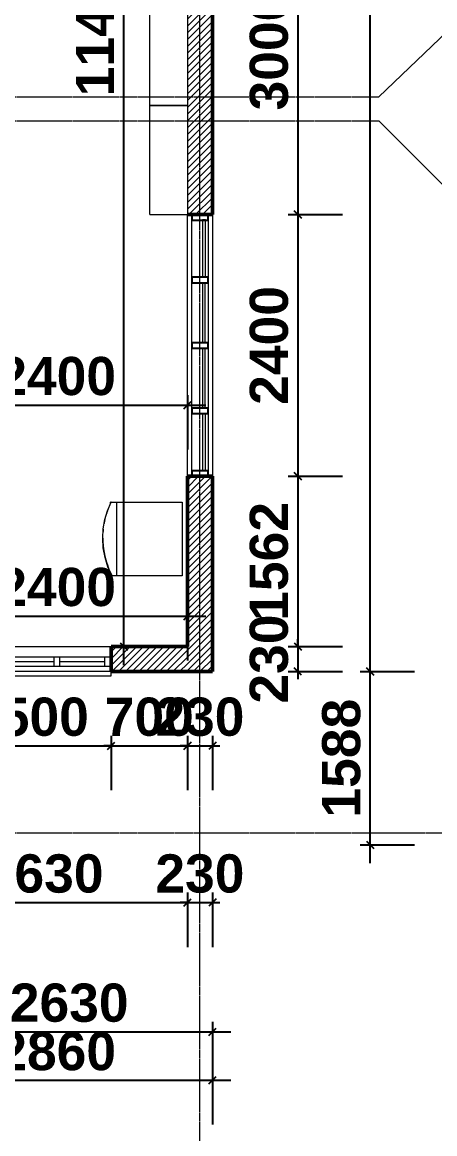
# Model space of a CAD drawing. Header units: inches. Extents: x 22 to 382261, y 22 to 371281.
# Drawn here: x 276235 to 280024, y 206981 to 217176 of the extents above; entities that cross this region are included whole.
import ezdxf

# ---------------------------------------------------------------- set-up
doc = ezdxf.new("R2010")
doc.units = ezdxf.units.IN
doc.header["$MEASUREMENT"] = 0
doc.linetypes.add('Grid Line 1_2_', pattern=[22.225, 12.7, -3.175, 3.175, -3.175])
for name, color, linetype, lineweight in [('A-ANNO-DIMS', 211, 'Continuous', 9), ('A-GLAZ', 151, 'Continuous', 9), ('A-GLAZ-CURT', 52, 'Continuous', 9), ('A-GLAZ-CWMG', 51, 'Continuous', 9), ('A-GLAZ-SILL', 1, 'Continuous', 9), ('A-WALL-PATT', 111, 'Continuous', 9), ('I-FURN', 30, 'Continuous', 9), ('I-WALL', 2, 'Continuous', 9), ('S-GRID', 1, 'Continuous', 9)]:
    doc.layers.add(name, color=color, linetype=linetype, lineweight=lineweight)
doc.styles.add('Arial_B', font='arialbd.ttf', dxfattribs={"height": 350.793651})
doc.dimstyles.new('2', dxfattribs={"dimscale": 304.8, "dimtxt": 346.888196, "dimasz": 0.221354, "dimexe": 1.338583, "dimexo": 0.0625, "dimgap": 0.278871, "dimtad": 1, "dimdec": 0, "dimzin": 0, "dimdsep": 46, "dimtxsty": 'Arial_B', "dimblk1": 'OBLIQUE', "dimblk2": 'OBLIQUE', "dimsah": 1, "dimcen": 0.09, "dimdle": 0.557743, "dimazin": 0, "dimtfac": 1, "dimtdec": 4, "dimtix": 1, "dimtmove": 0, "dimatfit": 3, "dimfxl": 0.557743, "dimfxlon": 1, "dimtvp": 1, "dimtolj": 1, "dimtzin": 0, "dimarcsym": 2})
pattern_1 = [(45, (255029.064, 214453.94), (-31.1127, 31.1127), [])]

# ---------------------------------------------------------------- blocks, each defined once
blk = doc.blocks.new('System Panel - Glazed-442036-02-FIRST FLOOR DIM - PART B')
at = {"layer": 'A-GLAZ-CURT', "lineweight": 18}
for p, q in [((263, 50), (-263, 50)), ((-263, 50), (-263, 25)), ((-263, 25), (263, 25)), ((263, 25), (263, 50))]:
    blk.add_line(p, q, dxfattribs=at)
blk = doc.blocks.new('System Panel - Glazed-442047-02-FIRST FLOOR DIM - PART B')
at = {"layer": 'A-GLAZ-CURT', "lineweight": 18}
for p, q in [((275, 49.5), (-275, 49.5)), ((-275, 49.5), (-275, 24.5)), ((-275, 24.5), (275, 24.5)), ((275, 24.5), (275, 49.5))]:
    blk.add_line(p, q, dxfattribs=at)
blk = doc.blocks.new('Rectangular Mullion - 50 x 150mm-440587-02-FIRST FLOOR DIM - PART B')
at = {"layer": 'A-GLAZ-CWMG'}
for p, q in [((22763, 6383), (22763, 6908)), ((22913, 6908), (22913, 6383))]:
    blk.add_line(p, q, dxfattribs=at)
blk = doc.blocks.new('Rectangular Mullion - 50 x 150mm-441106-02-FIRST FLOOR DIM - PART B')
at = {"layer": 'A-GLAZ-CWMG'}
for p, q in [((22763.297347, 5783.191796), (22763.297347, 6333.191796)), ((22913.297347, 6333.191796), (22913.297347, 5783.191796))]:
    blk.add_line(p, q, dxfattribs=at)
blk = doc.blocks.new('Rectangular Mullion - 50 x 150mm-442040-02-FIRST FLOOR DIM - PART B')
at = {"layer": 'A-GLAZ-CWMG', "lineweight": 25}
for p, q in [((-50, 75), (0, 75)), ((-50, -75), (-50, 75)), ((0, 75), (0, -75)), ((0, -75), (-50, -75))]:
    blk.add_line(p, q, dxfattribs=at)
blk = doc.blocks.new('Rectangular Mullion - 50 x 150mm-442033-02-FIRST FLOOR DIM - PART B')
at = {"layer": 'A-GLAZ-CWMG', "lineweight": 25}
for p, q in [((-25, 75), (25, 75)), ((-25, -75), (-25, 75)), ((25, 75), (25, -75)), ((25, -75), (-25, -75))]:
    blk.add_line(p, q, dxfattribs=at)
blk = doc.blocks.new('Rectangular Mullion - 50 x 150mm-442043-02-FIRST FLOOR DIM - PART B')
at = {"layer": 'A-GLAZ-CWMG', "lineweight": 25}
for p, q in [((0, 75), (-50, 75)), ((-50, 75), (-50, -75)), ((0, -75), (0, 75)), ((-50, -75), (0, -75))]:
    blk.add_line(p, q, dxfattribs=at)
blk = doc.blocks.new('Casement - Plain-Triple _UK_ - W07 Casement - Plain-Triple _UK_-853037-02-FIRST FLOOR DIM - PART B')
at = {"layer": 'A-GLAZ'}
for p, q in [((-1275, 73), (-1275, -10)), ((225, 73), (-1275, 73)), ((-1215, -10), (-1215, 73)), ((-1215, 32), (-800, 32)), ((-800, -10), (-800, 73)), ((-750, -10), (-750, 73)), ((-750, 32), (-300, 32)), ((-300, -10), (-300, 73)), ((-250, -10), (-250, 73)), ((-250, 32), (165, 32)), ((165, -10), (165, 73)), ((225, -10), (225, 73)), ((-1275, -10), (225, -10))]:
    blk.add_line(p, q, dxfattribs=at)
at = {"layer": 'A-GLAZ-SILL'}
for p, q in [((225, 161), (-1275, 161)), ((-1275, 161), (-1275, 125)), ((225, 123), (225, 161))]:
    blk.add_line(p, q, dxfattribs=at)
blk = doc.blocks.new('Rectangular Mullion - 50 x 150mm-V8-02-FIRST FLOOR DIM - PART B')
at = {"layer": 'A-GLAZ-CWMG'}
for p, q in [((-11479, 4583), (-11479, 5108)), ((-11329, 5108), (-11329, 4583))]:
    blk.add_line(p, q, dxfattribs=at)
blk = doc.blocks.new('Rectangular Mullion - 50 x 150mm-V6-02-FIRST FLOOR DIM - PART B')
at = {"layer": 'A-GLAZ-CWMG', "lineweight": 25}
for p, q in [((-25, 75), (25, 75)), ((-25, -75), (-25, 75)), ((25, 75), (25, -75)), ((25, -75), (-25, -75))]:
    blk.add_line(p, q, dxfattribs=at)
blk = doc.blocks.new('FREEZER COCACOLA - FREEZER COCACOLA-V22-02-FIRST FLOOR DIM - PART B')
at = {"layer": 'I-FURN'}
for p, q in [((-338, 126), (-338, 728)), ((-338, 728), (-286, 728)), ((-286, 728), (286, 728)), ((286, 728), (337, 728)), ((337, 728), (337, 126)), ((-338, 126), (337, 126)), ((-338, 77), (-338, 126)), ((337, 126), (337, 85)), ((-338, 77), (-338, 71)), ((-323, 71), (-338, 71)), ((337, 71), (305, 71)), ((337, 71), (337, 85))]:
    blk.add_line(p, q, dxfattribs=at)
at = {"layer": 'I-FURN', "flags": 128}
for points in [[(-8, 0), (-93, 5), (-177, 19), (-259, 43), (-338, 77)], [(337, 85), (256, 48), (170, 22), (81, 5), (-8, 0)]]:
    blk.add_lwpolyline(points, dxfattribs=at)
at = {"layer": 'I-FURN'}
for centre, radius, start, end in [((-8, 746), 746, 250.5444, 252.6661), ((-8, 746), 746, 257.1167, 259.7443), ((-8, 746), 746, 263.729, 266.5697), ((0, 696), 696, 269.3083, 291.4262), ((-8, 746), 746, 270.3551, 274.2565), ((0, 696), 696, 276.9575, 283.915), ((0, 696), 696, 276.9575, 283.915), ((-8, 746), 746, 277.173, 281.2674), ((-8, 746), 746, 283.9908, 288.538), ((0, 696), 696, 286.7478, 290.8725), ((0, 696), 696, 286.7478, 290.8725), ((-8, 746), 746, 290.9002, 297.6262)]:
    blk.add_arc(centre, radius, start, end, dxfattribs=at)
blk = doc.blocks.new('M8 - M8-872269-02-FIRST FLOOR DIM - PART B')
at = {"layer": 'I-FURN'}
for p, q in [((1000, 0), (0, 0)), ((0, 0), (0, -4)), ((1000, -4), (1000, 0)), ((0, -4), (1000, -4)), ((0, -4), (1000, -4)), ((0, -4), (0, -350)), ((1000, -350), (1000, -4)), ((1000, -350), (0, -350))]:
    blk.add_line(p, q, dxfattribs=at)
blk = doc.blocks.new('M8 - M8-876421-02-FIRST FLOOR DIM - PART B')
at = {"layer": 'I-FURN'}
for p, q in [((0, 350), (1000, 350)), ((0, 350), (0, 4)), ((1000, 4), (1000, 350)), ((1000, 4), (0, 4)), ((0, 4), (0, 0)), ((1000, 4), (0, 4)), ((0, 0), (1000, 0)), ((1000, 0), (1000, 4))]:
    blk.add_line(p, q, dxfattribs=at)
blk = doc.blocks.new('_Oblique')
at = {"color": 0, "linetype": 'ByBlock', "lineweight": -2}
blk.add_line((-0.5, -0.5), (0.5, 0.5), dxfattribs=at)
blk = doc.blocks.new('*D4092')
at = {"layer": 'A-ANNO-DIMS', "color": 0, "lineweight": -2, "transparency": 16777216}
for p, q in [((275122, 209193), (275122, 208694)), ((277752, 209193), (277752, 208694)), ((274952, 209102), (277922, 209102))]:
    blk.add_line(p, q, dxfattribs=at)
at = {"layer": 'Defpoints', "color": 0, "transparency": 16777216}
for p in [(275122, 209212), (277752, 209212), (277752, 209102)]:
    blk.add_point(p, dxfattribs=at)
at = {"layer": 'A-ANNO-DIMS', "color": 0, "lineweight": -2, "transparency": 16777216, "xscale": 67.46874999999999, "yscale": 67.46874999999999, "zscale": 67.46874999999999, "rotation": 180}
blk.add_blockref('_Oblique', (275122, 209102), dxfattribs=at)
at = {"layer": 'A-ANNO-DIMS', "color": 0, "lineweight": -2, "transparency": 16777216, "xscale": 67.46874999999999, "yscale": 67.46874999999999, "zscale": 67.46874999999999}
blk.add_blockref('_Oblique', (277752, 209102), dxfattribs=at)
at = {"layer": 'A-ANNO-DIMS', "color": 0, "transparency": 16777216, "insert": (276437, 209366), "char_height": 350.8, "width": 820.87, "attachment_point": 5, "style": 'Arial_B'}
blk.add_mtext('\\A1;2630', dxfattribs=at)
blk = doc.blocks.new('*D4093')
at = {"layer": 'A-ANNO-DIMS', "color": 0, "lineweight": -2, "transparency": 16777216}
for p, q in [((277752, 209193), (277752, 208694)), ((277982, 209193), (277982, 208694)), ((277752, 209102), (277685, 209102)), ((277752, 209102), (277982, 209102)), ((277982, 209102), (278050, 209102))]:
    blk.add_line(p, q, dxfattribs=at)
at = {"layer": 'Defpoints', "color": 0, "transparency": 16777216}
for p in [(277752, 209212), (277982, 209212), (277982, 209102)]:
    blk.add_point(p, dxfattribs=at)
at = {"layer": 'A-ANNO-DIMS', "color": 0, "lineweight": -2, "transparency": 16777216, "xscale": 67.46874999999999, "yscale": 67.46874999999999, "zscale": 67.46874999999999}
blk.add_blockref('_Oblique', (277752, 209102), dxfattribs=at)
at = {"layer": 'A-ANNO-DIMS', "color": 0, "lineweight": -2, "transparency": 16777216, "xscale": 67.46874999999999, "yscale": 67.46874999999999, "zscale": 67.46874999999999, "rotation": 180}
blk.add_blockref('_Oblique', (277982, 209102), dxfattribs=at)
at = {"layer": 'A-ANNO-DIMS', "color": 0, "transparency": 16777216, "insert": (277867, 209366), "char_height": 350.8, "width": 615.65, "attachment_point": 5, "style": 'Arial_B'}
blk.add_mtext('\\A1;230', dxfattribs=at)
blk = doc.blocks.new('*D4097')
at = {"layer": 'A-ANNO-DIMS', "color": 0, "lineweight": -2, "transparency": 16777216}
for p, q in [((275382, 210540), (277222, 210540)), ((275552, 210631), (275552, 210132)), ((277052, 210631), (277052, 210132))]:
    blk.add_line(p, q, dxfattribs=at)
at = {"layer": 'Defpoints', "color": 0, "transparency": 16777216}
for p in [(275552, 210650), (277052, 210650), (277052, 210540)]:
    blk.add_point(p, dxfattribs=at)
at = {"layer": 'A-ANNO-DIMS', "color": 0, "lineweight": -2, "transparency": 16777216, "xscale": 67.46874999999999, "yscale": 67.46874999999999, "zscale": 67.46874999999999, "rotation": 180}
blk.add_blockref('_Oblique', (275552, 210540), dxfattribs=at)
at = {"layer": 'A-ANNO-DIMS', "color": 0, "lineweight": -2, "transparency": 16777216, "xscale": 67.46874999999999, "yscale": 67.46874999999999, "zscale": 67.46874999999999}
blk.add_blockref('_Oblique', (277052, 210540), dxfattribs=at)
at = {"layer": 'A-ANNO-DIMS', "color": 0, "transparency": 16777216, "insert": (276302, 210804), "char_height": 350.8, "width": 820.87, "attachment_point": 5, "style": 'Arial_B'}
blk.add_mtext('\\A1;1500', dxfattribs=at)
blk = doc.blocks.new('*D4098')
at = {"layer": 'A-ANNO-DIMS', "color": 0, "lineweight": -2, "transparency": 16777216}
for p, q in [((277052, 210540), (276985, 210540)), ((277052, 210631), (277052, 210132)), ((277052, 210540), (277752, 210540)), ((277752, 210631), (277752, 210132)), ((277752, 210540), (277820, 210540))]:
    blk.add_line(p, q, dxfattribs=at)
at = {"layer": 'Defpoints', "color": 0, "transparency": 16777216}
for p in [(277052, 210650), (277752, 210650), (277752, 210540)]:
    blk.add_point(p, dxfattribs=at)
at = {"layer": 'A-ANNO-DIMS', "color": 0, "lineweight": -2, "transparency": 16777216, "xscale": 67.46874999999999, "yscale": 67.46874999999999, "zscale": 67.46874999999999}
blk.add_blockref('_Oblique', (277052, 210540), dxfattribs=at)
at = {"layer": 'A-ANNO-DIMS', "color": 0, "lineweight": -2, "transparency": 16777216, "xscale": 67.46874999999999, "yscale": 67.46874999999999, "zscale": 67.46874999999999, "rotation": 180}
blk.add_blockref('_Oblique', (277752, 210540), dxfattribs=at)
at = {"layer": 'A-ANNO-DIMS', "color": 0, "transparency": 16777216, "insert": (277402, 210804), "char_height": 350.8, "width": 615.65, "attachment_point": 5, "style": 'Arial_B'}
blk.add_mtext('\\A1;700', dxfattribs=at)
blk = doc.blocks.new('*D4099')
at = {"layer": 'A-ANNO-DIMS', "color": 0, "lineweight": -2, "transparency": 16777216}
for p, q in [((277752, 210540), (277685, 210540)), ((277752, 210631), (277752, 210132)), ((277752, 210540), (277982, 210540)), ((277982, 210631), (277982, 210132)), ((277982, 210540), (278050, 210540))]:
    blk.add_line(p, q, dxfattribs=at)
at = {"layer": 'Defpoints', "color": 0, "transparency": 16777216}
for p in [(277752, 210650), (277982, 210650), (277982, 210540)]:
    blk.add_point(p, dxfattribs=at)
at = {"layer": 'A-ANNO-DIMS', "color": 0, "lineweight": -2, "transparency": 16777216, "xscale": 67.46874999999999, "yscale": 67.46874999999999, "zscale": 67.46874999999999}
blk.add_blockref('_Oblique', (277752, 210540), dxfattribs=at)
at = {"layer": 'A-ANNO-DIMS', "color": 0, "lineweight": -2, "transparency": 16777216, "xscale": 67.46874999999999, "yscale": 67.46874999999999, "zscale": 67.46874999999999, "rotation": 180}
blk.add_blockref('_Oblique', (277982, 210540), dxfattribs=at)
at = {"layer": 'A-ANNO-DIMS', "color": 0, "transparency": 16777216, "insert": (277867, 210804), "char_height": 350.8, "width": 615.65, "attachment_point": 5, "style": 'Arial_B'}
blk.add_mtext('\\A1;230', dxfattribs=at)
blk = doc.blocks.new('*D4127')
at = {"layer": 'A-ANNO-DIMS', "color": 0, "lineweight": -2, "transparency": 16777216}
for p, q in [((279431, 209462), (279431, 211390)), ((279340, 211220), (279839, 211220)), ((279340, 209632), (279839, 209632))]:
    blk.add_line(p, q, dxfattribs=at)
at = {"layer": 'Defpoints', "color": 0, "transparency": 16777216}
for p in [(279321, 211220), (279431, 211220), (279321, 209632)]:
    blk.add_point(p, dxfattribs=at)
at = {"layer": 'A-ANNO-DIMS', "color": 0, "lineweight": -2, "transparency": 16777216, "xscale": 67.46874999999999, "yscale": 67.46874999999999, "zscale": 67.46874999999999}
for p, rotation in [((279431, 211220), 90), ((279431, 209632), 270)]:
    blk.add_blockref('_Oblique', p, dxfattribs=dict(at, rotation=rotation))
at = {"layer": 'A-ANNO-DIMS', "color": 0, "transparency": 16777216, "insert": (279167, 210426), "char_height": 350.8, "width": 820.87, "attachment_point": 5, "rotation": 90, "style": 'Arial_B'}
blk.add_mtext('\\A1;1588', dxfattribs=at)
blk = doc.blocks.new('*D4128')
at = {"layer": 'A-ANNO-DIMS', "color": 0, "lineweight": -2, "transparency": 16777216}
for p, q in [((279431, 211050), (279431, 226862)), ((279340, 226692), (279839, 226692)), ((279340, 211220), (279839, 211220))]:
    blk.add_line(p, q, dxfattribs=at)
at = {"layer": 'Defpoints', "color": 0, "transparency": 16777216}
for p in [(279321, 226692), (279431, 226692), (279321, 211220)]:
    blk.add_point(p, dxfattribs=at)
at = {"layer": 'A-ANNO-DIMS', "color": 0, "lineweight": -2, "transparency": 16777216, "xscale": 67.46874999999999, "yscale": 67.46874999999999, "zscale": 67.46874999999999}
for p, rotation in [((279431, 226692), 90), ((279431, 211220), 270)]:
    blk.add_blockref('_Oblique', p, dxfattribs=dict(at, rotation=rotation))
at = {"layer": 'A-ANNO-DIMS', "color": 0, "transparency": 16777216, "insert": (279167, 218956), "char_height": 350.8, "width": 1026.09, "attachment_point": 5, "rotation": 90, "style": 'Arial_B'}
blk.add_mtext('\\A1;15472', dxfattribs=at)
blk = doc.blocks.new('*D4136')
at = {"layer": 'A-ANNO-DIMS', "color": 0, "lineweight": -2, "transparency": 16777216}
for p, q in [((278768, 218582), (278768, 215242)), ((278677, 218412), (279176, 218412)), ((278677, 215412), (279176, 215412))]:
    blk.add_line(p, q, dxfattribs=at)
at = {"layer": 'Defpoints', "color": 0, "transparency": 16777216}
for p in [(278658, 218412), (278658, 215412), (278768, 215412)]:
    blk.add_point(p, dxfattribs=at)
at = {"layer": 'A-ANNO-DIMS', "color": 0, "lineweight": -2, "transparency": 16777216, "xscale": 67.46874999999999, "yscale": 67.46874999999999, "zscale": 67.46874999999999}
for p, rotation in [((278768, 218412), 90), ((278768, 215412), 270)]:
    blk.add_blockref('_Oblique', p, dxfattribs=dict(at, rotation=rotation))
at = {"layer": 'A-ANNO-DIMS', "color": 0, "transparency": 16777216, "insert": (278503, 216912), "char_height": 350.8, "width": 820.87, "attachment_point": 5, "rotation": 90, "style": 'Arial_B'}
blk.add_mtext('\\A1;3000', dxfattribs=at)
blk = doc.blocks.new('*D4137')
at = {"layer": 'A-ANNO-DIMS', "color": 0, "lineweight": -2, "transparency": 16777216}
for p, q in [((278768, 215582), (278768, 212842)), ((278677, 215412), (279176, 215412)), ((278677, 213012), (279176, 213012))]:
    blk.add_line(p, q, dxfattribs=at)
at = {"layer": 'Defpoints', "color": 0, "transparency": 16777216}
for p in [(278658, 215412), (278658, 213012), (278768, 213012)]:
    blk.add_point(p, dxfattribs=at)
at = {"layer": 'A-ANNO-DIMS', "color": 0, "lineweight": -2, "transparency": 16777216, "xscale": 67.46874999999999, "yscale": 67.46874999999999, "zscale": 67.46874999999999}
for p, rotation in [((278768, 215412), 90), ((278768, 213012), 270)]:
    blk.add_blockref('_Oblique', p, dxfattribs=dict(at, rotation=rotation))
at = {"layer": 'A-ANNO-DIMS', "color": 0, "transparency": 16777216, "insert": (278503, 214212), "char_height": 350.8, "width": 820.87, "attachment_point": 5, "rotation": 90, "style": 'Arial_B'}
blk.add_mtext('\\A1;2400', dxfattribs=at)
blk = doc.blocks.new('*D4138')
at = {"layer": 'A-ANNO-DIMS', "color": 0, "lineweight": -2, "transparency": 16777216}
for p, q in [((278768, 213182), (278768, 211280)), ((278677, 213012), (279176, 213012)), ((278677, 211450), (279176, 211450))]:
    blk.add_line(p, q, dxfattribs=at)
at = {"layer": 'Defpoints', "color": 0, "transparency": 16777216}
for p in [(278658, 213012), (278658, 211450), (278768, 211450)]:
    blk.add_point(p, dxfattribs=at)
at = {"layer": 'A-ANNO-DIMS', "color": 0, "lineweight": -2, "transparency": 16777216, "xscale": 67.46874999999999, "yscale": 67.46874999999999, "zscale": 67.46874999999999}
for p, rotation in [((278768, 213012), 90), ((278768, 211450), 270)]:
    blk.add_blockref('_Oblique', p, dxfattribs=dict(at, rotation=rotation))
at = {"layer": 'A-ANNO-DIMS', "color": 0, "transparency": 16777216, "insert": (278503, 212231), "char_height": 350.8, "width": 820.87, "attachment_point": 5, "rotation": 90, "style": 'Arial_B'}
blk.add_mtext('\\A1;1562', dxfattribs=at)
blk = doc.blocks.new('*D4139')
at = {"layer": 'A-ANNO-DIMS', "color": 0, "lineweight": -2, "transparency": 16777216}
for p, q in [((278768, 211450), (278768, 211517)), ((278677, 211450), (279176, 211450)), ((278768, 211450), (278768, 211220)), ((278677, 211220), (279176, 211220)), ((278768, 211220), (278768, 211152))]:
    blk.add_line(p, q, dxfattribs=at)
at = {"layer": 'Defpoints', "color": 0, "transparency": 16777216}
for p in [(278658, 211450), (278658, 211220), (278768, 211220)]:
    blk.add_point(p, dxfattribs=at)
at = {"layer": 'A-ANNO-DIMS', "color": 0, "lineweight": -2, "transparency": 16777216, "xscale": 67.46874999999999, "yscale": 67.46874999999999, "zscale": 67.46874999999999}
for p, rotation in [((278768, 211450), 270), ((278768, 211220), 90)]:
    blk.add_blockref('_Oblique', p, dxfattribs=dict(at, rotation=rotation))
at = {"layer": 'A-ANNO-DIMS', "color": 0, "transparency": 16777216, "insert": (278503, 211335), "char_height": 350.8, "width": 615.65, "attachment_point": 5, "rotation": 90, "style": 'Arial_B'}
blk.add_mtext('\\A1;230', dxfattribs=at)
blk = doc.blocks.new('*D4140')
at = {"layer": 'A-ANNO-DIMS', "color": 0, "lineweight": -2, "transparency": 16777216}
for p, q in [((280205, 227762), (280205, 209462)), ((280114, 227592), (280613, 227592)), ((280114, 209632), (280613, 209632))]:
    blk.add_line(p, q, dxfattribs=at)
at = {"layer": 'Defpoints', "color": 0, "transparency": 16777216}
for p in [(280095, 227592), (280095, 209632), (280205, 209632)]:
    blk.add_point(p, dxfattribs=at)
at = {"layer": 'A-ANNO-DIMS', "color": 0, "lineweight": -2, "transparency": 16777216, "xscale": 67.46874999999999, "yscale": 67.46874999999999, "zscale": 67.46874999999999}
for p, rotation in [((280205, 227592), 90), ((280205, 209632), 270)]:
    blk.add_blockref('_Oblique', p, dxfattribs=dict(at, rotation=rotation))
at = {"layer": 'A-ANNO-DIMS', "color": 0, "transparency": 16777216, "insert": (279940, 218612), "char_height": 350.8, "width": 1026.09, "attachment_point": 5, "rotation": 90, "style": 'Arial_B'}
blk.add_mtext('\\A1;17960', dxfattribs=at)
blk = doc.blocks.new('*D4152')
at = {"layer": 'A-ANNO-DIMS', "color": 0, "lineweight": -2, "transparency": 16777216}
for p, q in [((275352, 208008), (275352, 207509)), ((277982, 208008), (277982, 207509)), ((275182, 207917), (278152, 207917))]:
    blk.add_line(p, q, dxfattribs=at)
at = {"layer": 'Defpoints', "color": 0, "transparency": 16777216}
for p in [(275352, 208027), (277982, 208027), (277982, 207917)]:
    blk.add_point(p, dxfattribs=at)
at = {"layer": 'A-ANNO-DIMS', "color": 0, "lineweight": -2, "transparency": 16777216, "xscale": 67.46874999999999, "yscale": 67.46874999999999, "zscale": 67.46874999999999, "rotation": 180}
blk.add_blockref('_Oblique', (275352, 207917), dxfattribs=at)
at = {"layer": 'A-ANNO-DIMS', "color": 0, "lineweight": -2, "transparency": 16777216, "xscale": 67.46874999999999, "yscale": 67.46874999999999, "zscale": 67.46874999999999}
blk.add_blockref('_Oblique', (277982, 207917), dxfattribs=at)
at = {"layer": 'A-ANNO-DIMS', "color": 0, "transparency": 16777216, "insert": (276667, 208181), "char_height": 350.8, "width": 820.87, "attachment_point": 5, "style": 'Arial_B'}
blk.add_mtext('\\A1;2630', dxfattribs=at)
blk = doc.blocks.new('*D4154')
at = {"layer": 'A-ANNO-DIMS', "color": 0, "lineweight": -2, "transparency": 16777216}
for p, q in [((256480, 206720), (256480, 206221)), ((277982, 206720), (277982, 206221)), ((256310, 206629), (278152, 206629))]:
    blk.add_line(p, q, dxfattribs=at)
at = {"layer": 'Defpoints', "color": 0, "transparency": 16777216}
for p in [(256480, 206739), (277982, 206739), (277982, 206629)]:
    blk.add_point(p, dxfattribs=at)
at = {"layer": 'A-ANNO-DIMS', "color": 0, "lineweight": -2, "transparency": 16777216, "xscale": 67.46874999999999, "yscale": 67.46874999999999, "zscale": 67.46874999999999, "rotation": 180}
blk.add_blockref('_Oblique', (256480, 206629), dxfattribs=at)
at = {"layer": 'A-ANNO-DIMS', "color": 0, "lineweight": -2, "transparency": 16777216, "xscale": 67.46874999999999, "yscale": 67.46874999999999, "zscale": 67.46874999999999}
blk.add_blockref('_Oblique', (277982, 206629), dxfattribs=at)
at = {"layer": 'A-ANNO-DIMS', "color": 0, "transparency": 16777216, "insert": (267231, 206893), "char_height": 350.8, "width": 1026.09, "attachment_point": 5, "style": 'Arial_B'}
blk.add_mtext('\\A1;21502', dxfattribs=at)
blk = doc.blocks.new('*D4158')
at = {"layer": 'A-ANNO-DIMS', "color": 0, "lineweight": -2, "transparency": 16777216}
for p, q in [((275122, 207563), (275122, 207065)), ((277982, 207563), (277982, 207065)), ((274952, 207473), (278152, 207473))]:
    blk.add_line(p, q, dxfattribs=at)
at = {"layer": 'Defpoints', "color": 0, "transparency": 16777216}
for p in [(275122, 207583), (277982, 207583), (277982, 207473)]:
    blk.add_point(p, dxfattribs=at)
at = {"layer": 'A-ANNO-DIMS', "color": 0, "lineweight": -2, "transparency": 16777216, "xscale": 67.46874999999999, "yscale": 67.46874999999999, "zscale": 67.46874999999999, "rotation": 180}
blk.add_blockref('_Oblique', (275122, 207473), dxfattribs=at)
at = {"layer": 'A-ANNO-DIMS', "color": 0, "lineweight": -2, "transparency": 16777216, "xscale": 67.46874999999999, "yscale": 67.46874999999999, "zscale": 67.46874999999999}
blk.add_blockref('_Oblique', (277982, 207473), dxfattribs=at)
at = {"layer": 'A-ANNO-DIMS', "color": 0, "transparency": 16777216, "insert": (276552, 207737), "char_height": 350.8, "width": 820.87, "attachment_point": 5, "style": 'Arial_B'}
blk.add_mtext('\\A1;2860', dxfattribs=at)
blk = doc.blocks.new('*D4182')
at = {"layer": 'A-ANNO-DIMS', "color": 0, "lineweight": -2, "transparency": 16777216}
for p, q in [((277170, 211280), (277170, 223077)), ((277079, 222907), (277578, 222907)), ((277079, 211450), (277578, 211450))]:
    blk.add_line(p, q, dxfattribs=at)
at = {"layer": 'Defpoints', "color": 0, "transparency": 16777216}
for p in [(277060, 222907), (277170, 222907), (277060, 211450)]:
    blk.add_point(p, dxfattribs=at)
at = {"layer": 'A-ANNO-DIMS', "color": 0, "lineweight": -2, "transparency": 16777216, "xscale": 67.46874999999999, "yscale": 67.46874999999999, "zscale": 67.46874999999999}
for p, rotation in [((277170, 222907), 90), ((277170, 211450), 270)]:
    blk.add_blockref('_Oblique', p, dxfattribs=dict(at, rotation=rotation))
at = {"layer": 'A-ANNO-DIMS', "color": 0, "transparency": 16777216, "insert": (276906, 217178), "char_height": 350.8, "width": 1026.09, "attachment_point": 5, "rotation": 90, "style": 'Arial_B'}
blk.add_mtext('\\A1;11457', dxfattribs=at)
blk = doc.blocks.new('*D4183')
at = {"layer": 'A-ANNO-DIMS', "color": 0, "lineweight": -2, "transparency": 16777216}
for p, q in [((275352, 211821), (275352, 211322)), ((277752, 211821), (277752, 211322)), ((275182, 211730), (277922, 211730))]:
    blk.add_line(p, q, dxfattribs=at)
at = {"layer": 'Defpoints', "color": 0, "transparency": 16777216}
for p in [(275352, 211840), (277752, 211840), (277752, 211730)]:
    blk.add_point(p, dxfattribs=at)
at = {"layer": 'A-ANNO-DIMS', "color": 0, "lineweight": -2, "transparency": 16777216, "xscale": 67.46874999999999, "yscale": 67.46874999999999, "zscale": 67.46874999999999, "rotation": 180}
blk.add_blockref('_Oblique', (275352, 211730), dxfattribs=at)
at = {"layer": 'A-ANNO-DIMS', "color": 0, "lineweight": -2, "transparency": 16777216, "xscale": 67.46874999999999, "yscale": 67.46874999999999, "zscale": 67.46874999999999}
blk.add_blockref('_Oblique', (277752, 211730), dxfattribs=at)
at = {"layer": 'A-ANNO-DIMS', "color": 0, "transparency": 16777216, "insert": (276552, 211994), "char_height": 350.8, "width": 820.87, "attachment_point": 5, "style": 'Arial_B'}
blk.add_mtext('\\A1;2400', dxfattribs=at)
blk = doc.blocks.new('*D4191')
at = {"layer": 'A-ANNO-DIMS', "color": 0, "lineweight": -2, "transparency": 16777216}
for p, q in [((275352, 213574), (275352, 214073)), ((277752, 213756), (277752, 213257)), ((275182, 213665), (277922, 213665))]:
    blk.add_line(p, q, dxfattribs=at)
at = {"layer": 'Defpoints', "color": 0, "transparency": 16777216}
for p in [(277752, 213775), (277752, 213665), (275352, 213555)]:
    blk.add_point(p, dxfattribs=at)
at = {"layer": 'A-ANNO-DIMS', "color": 0, "lineweight": -2, "transparency": 16777216, "xscale": 67.46874999999999, "yscale": 67.46874999999999, "zscale": 67.46874999999999, "rotation": 180}
blk.add_blockref('_Oblique', (275352, 213665), dxfattribs=at)
at = {"layer": 'A-ANNO-DIMS', "color": 0, "lineweight": -2, "transparency": 16777216, "xscale": 67.46874999999999, "yscale": 67.46874999999999, "zscale": 67.46874999999999}
blk.add_blockref('_Oblique', (277752, 213665), dxfattribs=at)
at = {"layer": 'A-ANNO-DIMS', "color": 0, "transparency": 16777216, "insert": (276552, 213929), "char_height": 350.8, "width": 820.87, "attachment_point": 5, "style": 'Arial_B'}
blk.add_mtext('\\A1;2400', dxfattribs=at)

msp = doc.modelspace()

# ---------------------------------------------------------------- hatches: boundary and pattern name
at = {"layer": 'A-WALL-PATT'}
h = msp.add_hatch(dxfattribs=at)
h.set_pattern_fill('FP_1', color=256, style=0, pattern_type=2)
h.set_pattern_definition(pattern_1)
h.paths.add_polyline_path([(277982.4, 211219.7), (277982.4, 213012.1), (277752.4, 213012.1), (277752.4, 211219.7)])
h.paths.add_polyline_path([(277982.4, 215412.1), (277982.4, 218412.1), (277756.4, 218412.1), (277756.4, 215412.1)])
h.paths.add_polyline_path([(277839.5, 221412.1), (277982.4, 221412.1), (277982.4, 223612.1), (277752.4, 223612.1), (277752.4, 222089.6), (277755, 222089.6), (277755, 221414.6), (277752.4, 221414.6), (277752.4, 221412.1), (277755, 221412.1)])
h.paths.add_polyline_path([(277752.4, 226012.1), (277982.4, 226012.1), (277982.4, 226692.1), (277752.4, 226692.1), (277752.4, 226462.1)])
h = msp.add_hatch(dxfattribs=at)
h.set_pattern_fill('FP_1', color=256, style=0, pattern_type=2)
h.set_pattern_definition(pattern_1)
h.paths.add_polyline_path([(275552.4, 211219.7), (275552.4, 211449.7), (275352.4, 211449.7), (275352.4, 211219.7), (275395.6, 211219.7)])
h.paths.add_polyline_path([(277752.4, 211219.7), (277752.4, 211449.7), (277052.4, 211449.7), (277052.4, 211219.7)])

# ---------------------------------------------------------------- linework, layer by layer
at = {"layer": 'I-WALL', "lineweight": 50}
for p, q in [((277982.4, 215412.1), (277982.4, 218412.1)), ((277756.4, 215412.1), (277982.4, 215412.1)), ((277982.4, 213012.1), (277752.4, 213012.1)), ((277752.4, 213012.1), (277752.4, 211449.7)), ((277982.4, 211219.7), (277982.4, 213012.1)), ((277752.4, 211449.7), (277052.4, 211449.7)), ((277052.4, 211449.7), (277052.4, 211219.7)), ((277052.4, 211219.7), (277982.4, 211219.7))]:
    msp.add_line(p, q, dxfattribs=at)
at = {"layer": 'I-WALL'}
for p, q in [((277752.4, 213012.1), (277752.4, 215412.1)), ((277982.4, 215412.1), (277982.4, 213012.1)), ((275552.4, 211449.7), (277052.4, 211449.7)), ((277052.4, 211219.7), (275552.4, 211219.7))]:
    msp.add_line(p, q, dxfattribs=at)
at = {"layer": 'S-GRID', "linetype": 'Grid Line 1_2_'}
for p, q in [((277867.4, 205050.6), (277867.4, 229464.7)), ((241945.3, 216492.1), (279511.2, 216492.1)), ((241945.3, 216272.1), (279511.2, 216272.1)), ((241945.3, 209742.1), (280908.2, 209742.1))]:
    msp.add_line(p, q, dxfattribs=at)
at = {"layer": 'S-GRID'}
for p, q in [((279511.2, 216492.1), (280209.7, 217157.7)), ((279511.2, 216272.1), (280209.7, 215573.6))]:
    msp.add_line(p, q, dxfattribs=at)

# ---------------------------------------------------------------- block references
at = {"layer": 'A-GLAZ-CURT', "rotation": 269.9999999999999}
for name, p in [('System Panel - Glazed-442036-02-FIRST FLOOR DIM - PART B', (277867.4, 215099.6)), ('System Panel - Glazed-442047-02-FIRST FLOOR DIM - PART B', (277867.4, 214512.1)), ('System Panel - Glazed-442047-02-FIRST FLOOR DIM - PART B', (277867.4, 213912.1)), ('System Panel - Glazed-442036-02-FIRST FLOOR DIM - PART B', (277867.4, 213324.6))]:
    msp.add_blockref(name, p, dxfattribs=at)
at = {"layer": 'A-GLAZ-CWMG', "rotation": 89.99999999999993}
msp.add_blockref('Rectangular Mullion - 50 x 150mm-442043-02-FIRST FLOOR DIM - PART B', (277867.4, 215412.1), dxfattribs=at)
at = {"layer": 'A-GLAZ-CWMG'}
for name, p in [('Rectangular Mullion - 50 x 150mm-440587-02-FIRST FLOOR DIM - PART B', (255029.1, 208453.9)), ('Rectangular Mullion - 50 x 150mm-441106-02-FIRST FLOOR DIM - PART B', (255029.1, 208453.9)), ('Rectangular Mullion - 50 x 150mm-441106-02-FIRST FLOOR DIM - PART B', (255029.1, 207853.9)), ('Rectangular Mullion - 50 x 150mm-V8-02-FIRST FLOOR DIM - PART B', (289271.2, 208478.9))]:
    msp.add_blockref(name, p, dxfattribs=at)
at = {"layer": 'A-GLAZ-CWMG', "extrusion": (0, 0, -1), "rotation": 270.0000000000001}
for name, p in [('Rectangular Mullion - 50 x 150mm-442033-02-FIRST FLOOR DIM - PART B', (-277867.4, 214812.1)), ('Rectangular Mullion - 50 x 150mm-442033-02-FIRST FLOOR DIM - PART B', (-277867.4, 214212.1)), ('Rectangular Mullion - 50 x 150mm-V6-02-FIRST FLOOR DIM - PART B', (-277867.4, 213612.1)), ('Rectangular Mullion - 50 x 150mm-442040-02-FIRST FLOOR DIM - PART B', (-277867.4, 213012.1))]:
    msp.add_blockref(name, p, dxfattribs=at)
at = {"layer": 'A-GLAZ-SILL', "rotation": 180}
msp.add_blockref('Casement - Plain-Triple _UK_ - W07 Casement - Plain-Triple _UK_-853037-02-FIRST FLOOR DIM - PART B', (275777.4, 211343.1), dxfattribs=at)
at = {"layer": 'I-FURN'}
for name, p, rotation in [('M8 - M8-872269-02-FIRST FLOOR DIM - PART B', (277756.4, 217412.1), 269.9999999999997), ('M8 - M8-876421-02-FIRST FLOOR DIM - PART B', (277756.4, 215412.1), 89.99999999999967), ('FREEZER COCACOLA - FREEZER COCACOLA-V22-02-FIRST FLOOR DIM - PART B', (276975.3, 212437.1), 270.0000000000002)]:
    msp.add_blockref(name, p, dxfattribs=dict(at, rotation=rotation))

# ---------------------------------------------------------------- dimensions: what is measured, and where the dimension line sits
at = {"layer": 'A-ANNO-DIMS'}
for base, p1, p2, override, picture, middle in [((280204.7, 209632.1), (280094.7, 227592.1), (280094.7, 209632.1), {"dimpost": '<>', "dimfxl": 17960}, '*D4140', (279940.5, 218612.1)), ((279431.2, 226692.1), (279321.2, 211219.7), (279321.2, 226692.1), {"dimpost": '<>', "dimfxl": 15472.45732}, '*D4128', (279167.1, 218955.9)), ((277170.1, 222907.1), (277060.1, 211449.7), (277060.1, 222907.1), {"dimpost": '<>', "dimfxl": 11457.45732}, '*D4182', (276906, 217178.4)), ((278767.5, 215412.1), (278657.5, 218412.1), (278657.5, 215412.1), {"dimpost": '<>', "dimfxl": 3000}, '*D4136', (278503.4, 216912.1)), ((278767.5, 213012.1), (278657.5, 215412.1), (278657.5, 213012.1), {"dimpost": '<>', "dimfxl": 2400}, '*D4137', (278503.4, 214212.1)), ((278767.5, 211449.7), (278657.5, 213012.1), (278657.5, 211449.7), {"dimpost": '<>', "dimfxl": 1562.45732}, '*D4138', (278503.4, 212230.9)), ((278767.5, 211219.7), (278657.5, 211449.7), (278657.5, 211219.7), {"dimpost": '<>', "dimfxl": 230}, '*D4139', (278503.4, 211334.7)), ((279431.2, 211219.7), (279321.2, 209632.1), (279321.2, 211219.7), {"dimpost": '<>', "dimfxl": 1587.54268}, '*D4127', (279167, 210425.9))]:
    dim = msp.add_linear_dim(base=base, p1=p1, p2=p2, angle=90, dimstyle='2', override=override, dxfattribs=at)
    dim.commit()
    dim.dimension.update_dxf_attribs({"geometry": picture, "text_midpoint": middle})
for base, p1, p2, override, picture, middle in [((277752.4, 213664.6), (275352.4, 213554.6), (277752.4, 213774.6), {"dimpost": '<>', "dimfxl": 2410.06224}, '*D4191', (276552.4, 213928.7)), ((277752.4, 211729.6), (275352.4, 211839.6), (277752.4, 211839.6), {"dimpost": '<>', "dimfxl": 2400}, '*D4183', (276552.4, 211993.7)), ((277052.4, 210540.1), (275552.4, 210650.1), (277052.4, 210650.1), {"dimpost": '<>', "dimfxl": 1500}, '*D4097', (276302.4, 210804.2)), ((277752.4, 210540.1), (277052.4, 210650.1), (277752.4, 210650.1), {"dimpost": '<>', "dimfxl": 700}, '*D4098', (277402.4, 210804.2)), ((277982.4, 210540.1), (277752.4, 210650.1), (277982.4, 210650.1), {"dimpost": '<>', "dimfxl": 230}, '*D4099', (277867.4, 210804.2)), ((277752.4, 209102.2), (275122.4, 209212.2), (277752.4, 209212.2), {"dimpost": '<>', "dimfxl": 2630}, '*D4092', (276437.4, 209366.3)), ((277982.4, 209102.2), (277752.4, 209212.2), (277982.4, 209212.2), {"dimpost": '<>', "dimfxl": 230}, '*D4093', (277867.4, 209366.3)), ((277982.4, 207916.9), (275352.4, 208026.9), (277982.4, 208026.9), {"dimpost": '<>', "dimfxl": 2630}, '*D4152', (276667.4, 208181)), ((277982.4, 207472.5), (275122.4, 207582.5), (277982.4, 207582.5), {"dimpost": '<>', "dimfxl": 2860}, '*D4158', (276552.4, 207736.8)), ((277982.4, 206629.1), (256480.3, 206739.1), (277982.4, 206739.1), {"dimpost": '<>', "dimfxl": 21502.1}, '*D4154', (267231.3, 206893.2))]:
    dim = msp.add_linear_dim(base=base, p1=p1, p2=p2, dimstyle='2', override=override, dxfattribs=at)
    dim.commit()
    dim.dimension.update_dxf_attribs({"geometry": picture, "text_midpoint": middle})

doc.saveas('drawing.dxf')
